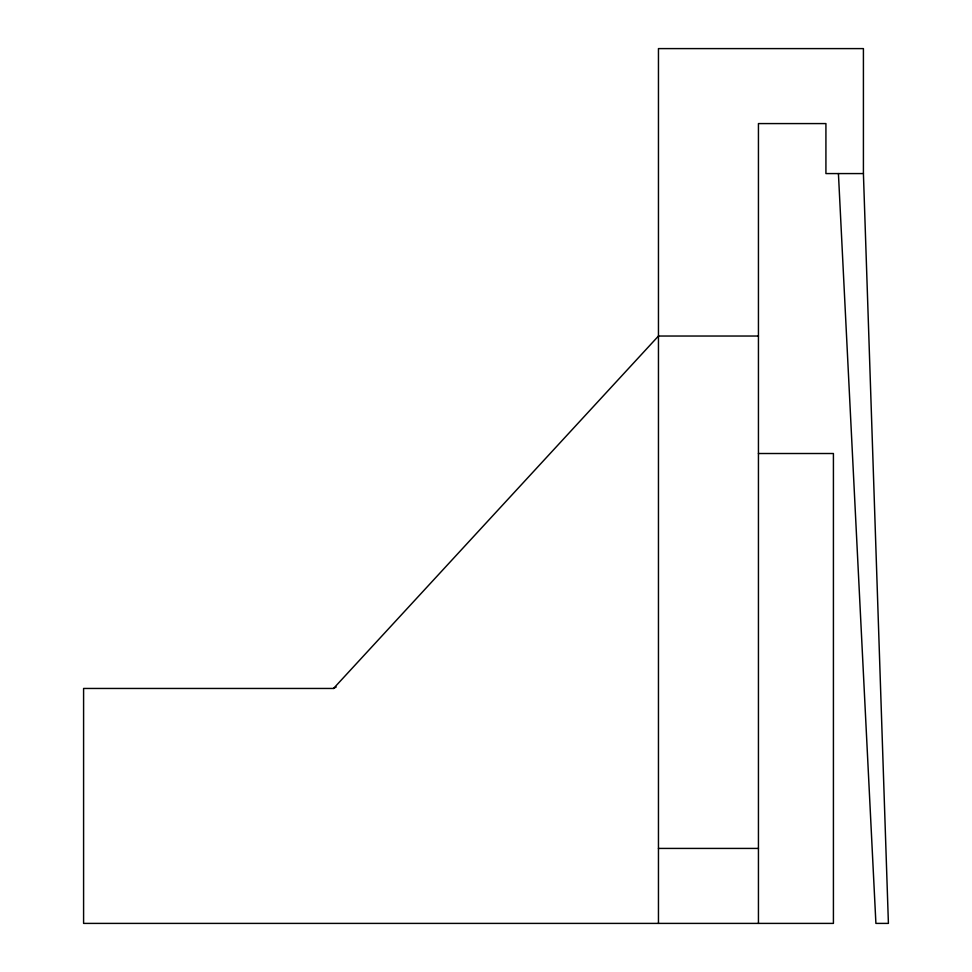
<?xml version="1.0" encoding="UTF-8"?>
<svg xmlns="http://www.w3.org/2000/svg" width="972" height="972" viewBox="0 0 972 972"><rect width="100%" height="100%" fill="white"/><g stroke="black" fill="none" stroke-linecap="round" stroke-linejoin="round"><path stroke-width="1.46" d="M758.439 453.511L833.417 453.511L833.417 923.4L83.592 923.4L83.592 688.455L333.53 688.455L658.457 336.033L758.439 336.033M333.53 688.455L336.203 686.997M838.423 173.575L875.906 923.4L888.408 923.4L863.415 173.575L825.921 173.575L825.921 123.578L758.439 123.578L758.439 923.4M658.457 848.422L758.439 848.422M863.415 173.575L863.415 48.6L658.457 48.6L658.457 923.4"/></g></svg>
